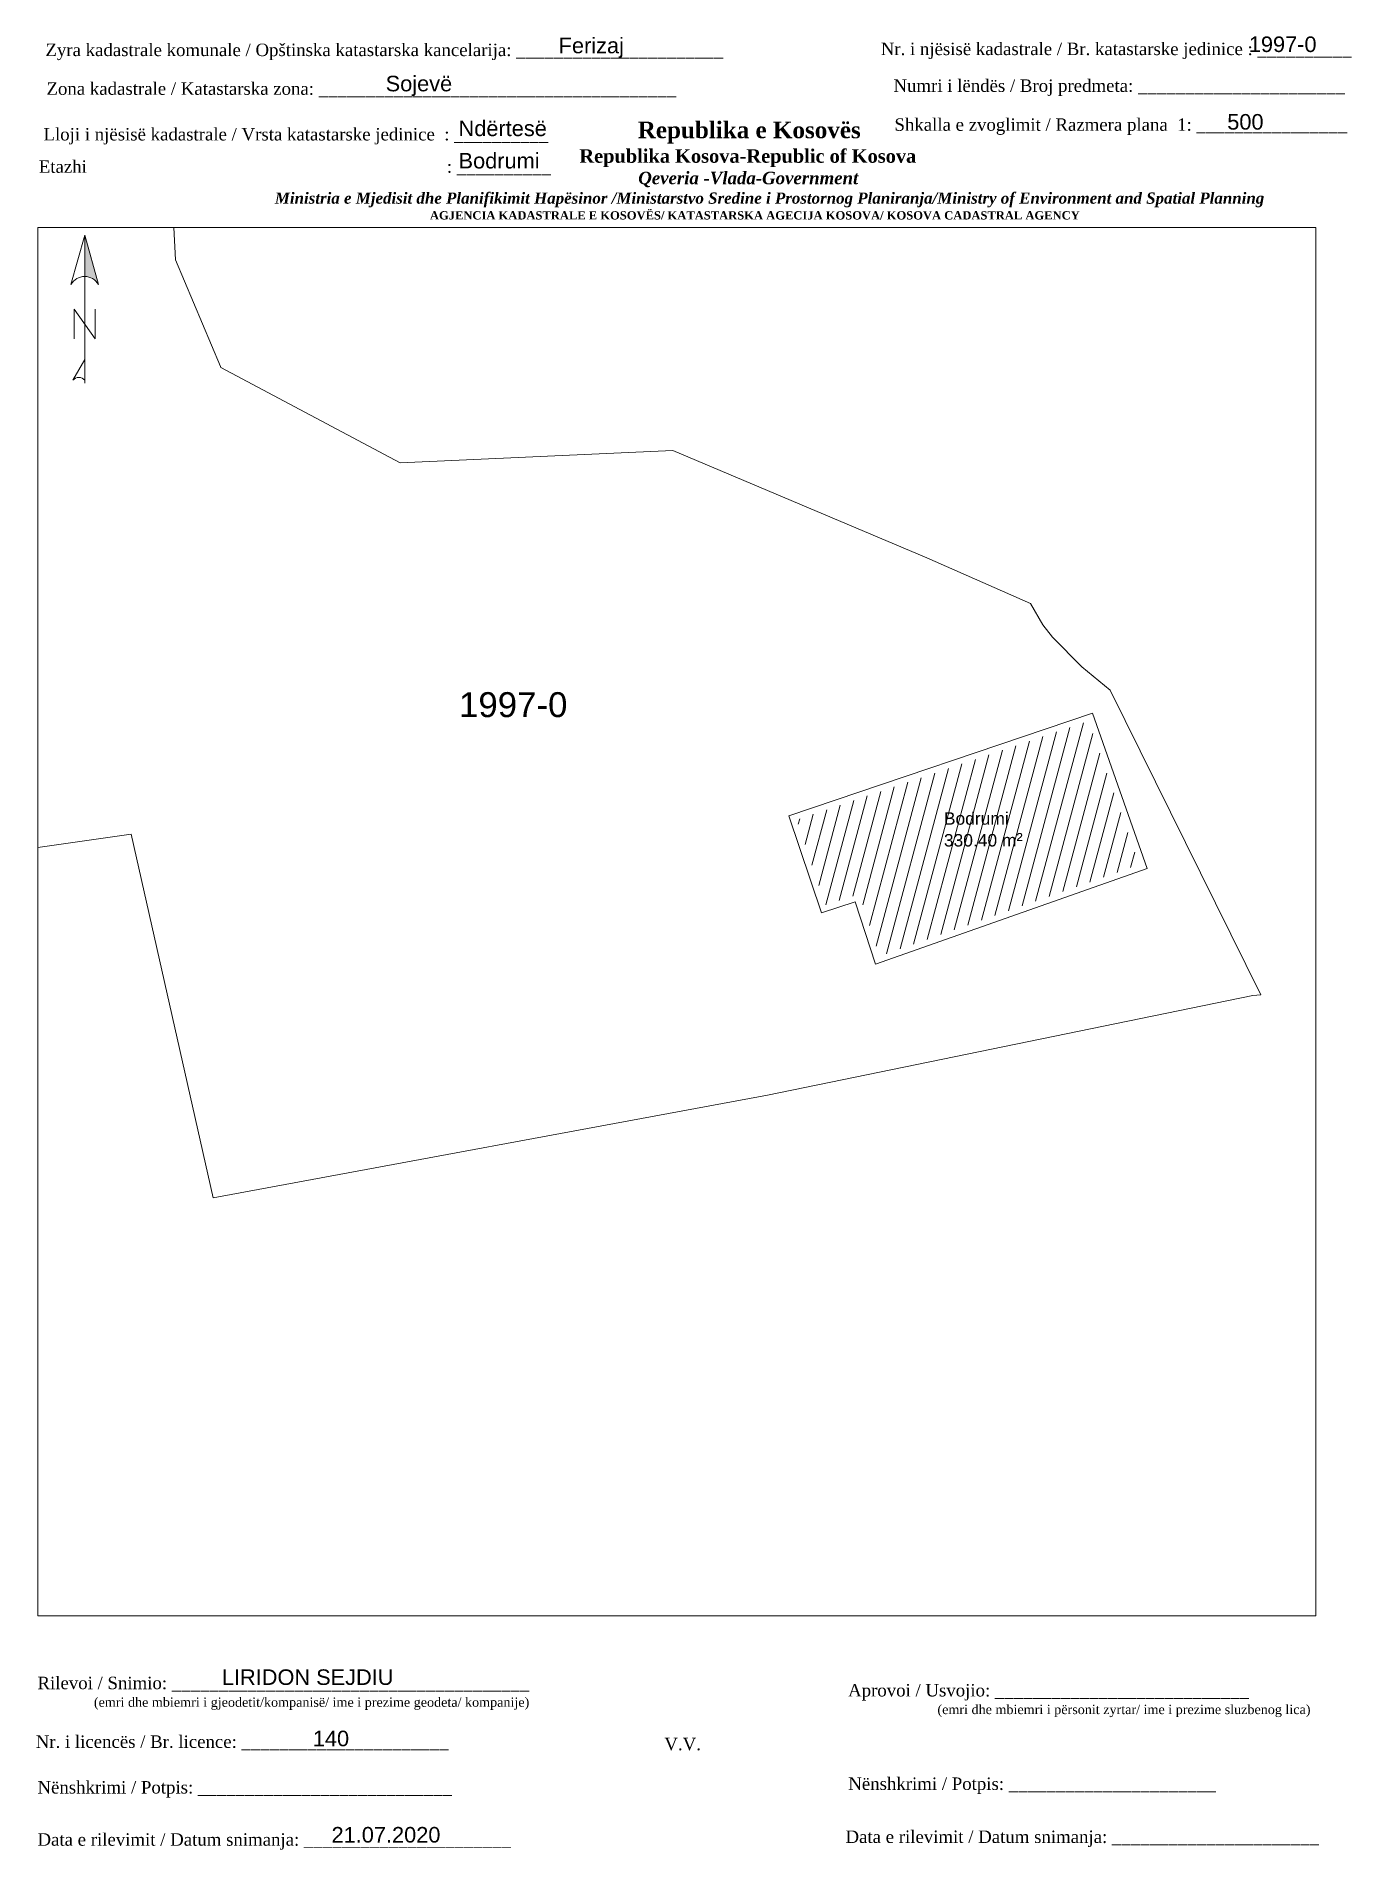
# Paper-space layout 'Bodrumi' of a CAD drawing. Header units: metres, sheet in millimetres. Extents: x 0 to 211, y 0 to 292.
# The model-space entities are those that its viewports show. They can reach past a viewport. Long polylines and large blocks are cut down to what shows.
import ezdxf

# ---------------------------------------------------------------- set-up
doc = ezdxf.new("R2010")
doc.units = ezdxf.units.M
doc.layers.get('0').update_dxf_attribs({"lineweight": 0})
for name, color, linetype, lineweight in [('bodrumi', 1, 'Continuous', 0), ('Korniza e jashtme', 7, 'Continuous', 0), ('Korniza e jashtme txt', 7, 'Continuous', 0), ('Parcela baze', 7, 'Continuous', 0)]:
    doc.layers.add(name, color=color, linetype=linetype, lineweight=lineweight)
doc.layers.add('Etazha', color=7, linetype='Continuous')
doc.layers.add('Nr Parceles Baze', color=7, linetype='Continuous')
doc.styles.get("Standard").update_dxf_attribs({"font": 'arial.ttf'})

# ---------------------------------------------------------------- blocks, each defined once
blk = doc.blocks.new('*U60')
at = {"linetype": 'ByBlock', "lineweight": -2}
blk.add_hatch(color=0, dxfattribs=at).paths.add_polyline_path([(0, 562), (0, 301, -0.269143), (87, 250)])
at = {"color": 0, "linetype": 'ByBlock', "lineweight": -2}
for points in [[(87, 250, 0.580323), (-87, 250), (0, 562), (87, 250), (0, 562), (0, 300)], [(0, -356, 0.5), (-75, -356), (0, -225)]]:
    blk.add_lwpolyline(points, format="xyb", dxfattribs=at)
for points in [[(0, -375), (0, 562)], [(-66, -94), (-66, 94), (66, -94), (66, 94)]]:
    blk.add_lwpolyline(points, dxfattribs=at)

msp = doc.modelspace()

# ---------------------------------------------------------------- hatches: boundary and pattern name
at = {"layer": 'bodrumi'}
h = msp.add_hatch(dxfattribs=at)
h.set_pattern_fill('ANSI31', color=256, scale=0.3, angle=30)
h.paths.add_polyline_path([(7517952.27, 4692681.99), (7517948.21, 4692693.52), (7517924.79, 4692685.59), (7517927.08, 4692678.75), (7517929.8, 4692679.63), (7517931.42, 4692674.64)])
h.paths.add_polyline_path([(7517936.25, 4692682.88), (7517943.12, 4692682.88), (7517943.12, 4692686.71), (7517936.25, 4692686.71)], flags=24)

# ---------------------------------------------------------------- linework, layer by layer
at = {"layer": 'bodrumi', "elevation": 611.87, "flags": 128}
msp.add_lwpolyline([(7517924.16, 4692685.9), (7517948.52, 4692694.15), (7517952.91, 4692681.68), (7517931.1, 4692674), (7517929.48, 4692679), (7517926.77, 4692678.12)], close=True, dxfattribs=at)
at = {"layer": 'Parcela baze'}
msp.add_lwpolyline([(7517944.53, 4692701.24), (7517945.31, 4692700.27), (7517947.68, 4692697.88), (7517949.94, 4692696.01), (7517962.05, 4692671.54), (7517961.39, 4692671.48), (7517922.44, 4692663.49), (7517877.94, 4692655.24), (7517871.36, 4692684.43), (7517857.73, 4692682.5), (7517842.98, 4692728.85), (7517874.27, 4692745.09), (7517874.91, 4692730.55), (7517878.53, 4692721.98), (7517878.55, 4692721.92), (7517892.94, 4692714.25), (7517914.84, 4692715.25), (7517935.22, 4692706.63), (7517943.54, 4692702.97), (7517944.53, 4692701.24)], dxfattribs=at)

# ---------------------------------------------------------------- texts
at = {"layer": 'Etazha', "insert": (7517936.6, 4692686.2), "char_height": 1, "width": 7.4367, "attachment_point": 1}
msp.add_mtext('Bodrumi\\P330.40 m{\\H1.0833x;²}', dxfattribs=at)
at = {"layer": 'Nr Parceles Baze'}
msp.add_text('1997-0', height=2, dxfattribs=at).set_placement((7517897.68, 4692693.84))

psp = doc.layouts.new('Bodrumi')

# ---------------------------------------------------------------- block references
at = {"xscale": 0.0254, "yscale": 0.0254, "zscale": 0.0254}
psp.add_blockref('*U60', (7.95, 245.33), dxfattribs=at)

# ---------------------------------------------------------------- texts
at = {"layer": 'Korniza e jashtme txt'}
for s, insert, char_height, width, attachment_point in [('Ferizaj', (84.04, 291.31), 2.5, 19.3474, 1), ('1997-0', (194.84, 291.51), 2.5, 23.5616, 1), ('{\\fTimes New Roman|b0|i0|c0|p18; Zyra kadastrale komunale / Opštinska katastarska kancelarija: ______________________}', (0.89, 290.36), 2, 114.6874, 1), ('{\\fTimes New Roman|b0|i0|c0|p18;Nr. i njësisë kadastrale / Br. katastarske jedinice : __________}', (135.75, 290.52), 2, 98.5379, 1), ('{\\fTimes New Roman|b0|i0|c0|p18; Zona kadastrale / Katastarska zona: ______________________________________}', (1.06, 284.14), 2, 101.8807, 1), ('Sojevë', (56.27, 285.2), 2.5, 40.037, 1), ('{\\fTimes New Roman|b0|i0|c0|p18; Numri i lëndës / Broj predmeta: ______________________}', (137.03, 284.61), 2, 83.344, 1), ('{\\fTimes New Roman|b0|i0|c0|p18; Lloji i njësisë kadastrale / Vrsta katastarske jedinice  : __________ }', (0.58, 276.81), 2, 108.0893, 1), ('\\pi77.297;{\\fBook Antiqua|b1|i0|c0|p18;\\H1.333x;Republika e Kosovës\\fTimes New Roman|b1|i0|c0|p18;\\P\\pi67.927;\\fBook Antiqua|b1|i0|c0|p18;\\H0.8125x;Republika Kosova-Republic of Kosova\\fTimes New Roman|b1|i0|c0|p18;\\P\\pi77.378;\\fBook Antiqua|b1|i1|c0|p18;\\H0.9233x;Qeveria -Vlada-Government \\P\\pi13.032,l6,t23.033;\\fTimes New Roman|b1|i1|c0|p18;\\H0.9x;Ministria e Mjedisit dhe Planifikimit Hapësinor /Ministarstvo Sredine i Prostornog Planiranja/Ministry of Environment and Spatial Planning\\P\\pi43.931,l0,tz;\\fBook Antiqua|b1|i0|c0|p18;\\H0.7406x;AGJENCIA KADASTRALE E KOSOVËS/ KATASTARSKA AGECIJA KOSOVA/ KOSOVA CADASTRAL AGENCY}', (19.44, 277.84), 2, 191.8237, 1), ('Ndërtesë', (67.97, 278.01), 2.5, 14.2476, 1), ('{\\fTimes New Roman|b0|i0|c0|p18; Shkalla e zvoglimit / Razmera plana  1: ________________}', (137.2, 278.36), 2, 98.5379, 1), ('500', (191.38, 279.05), 2.5, 19.3474, 1), ('{\\fTimes New Roman|b0|i0|c0|p18;Etazhi^I^I^I^I^I^I^I^I  : __________ }', (0.58, 271.62), 2, 108.0893, 1), ('Bodrumi', (67.97, 272.81), 2.5, 14.2476, 1), ('LIRIDON SEJDIU', (29.97, 29.26), 2.5, 35.1364, 1), ('{\\fTimes New Roman|b0|i0|c0|p18; Rilevoi / Snimio: ______________________________________\\P             \\H0.75x;(emri dhe mbiemri i gjeodetit/kompanisë/ ime i prezime geodeta/ kompanije)}', (-0.39, 28.08), 2, 87.3883, 1), ('{\\fTimes New Roman|b0|i0|c0|p18; Aprovoi / Usvojio: ___________________________\\P                    \\H0.75x;(emri dhe mbiemri i përsonit zyrtar/ ime i prezime sluzbenog lica)}', (129.75, 26.91), 2, 83.344, 1), ('{\\fTimes New Roman|b0|i0|c0|p18; Nr. i licencës / Br. licence: ______________________\\P                                }', (-0.67, 18.65), 2, 83.344, 1), ('140', (44.57, 19.41), 2.5, 5.2174, 1), ('{\\fTimes New Roman|b0|i0|c0|p18;V.V.                                 }', (101.01, 18.27), 2, 9.4297, 1), ('{\\fTimes New Roman|b0|i0|c0|p18; Nënshkrimi / Potpis: ______________________\\P                                 }', (189.53, 11.9), 2, 83.344, 3), ('{\\fTimes New Roman|b0|i0|c0|p18; Nënshkrimi / Potpis: ___________________________\\P                                 }', (-0.39, 11.32), 2, 83.344, 1), ('{\\fTimes New Roman|b0|i0|c0|p18; Data e rilevimit / Datum snimanja: ______________________\\P                                 }', (-0.39, 2.94), 2, 83.344, 1), ('21.07.2020', (47.58, 3.95), 2.5, 19.3474, 1), ('{\\fTimes New Roman|b0|i0|c0|p18; Data e rilevimit / Datum snimanja: ______________________\\P                                 }', (206.1, 3.38), 2, 83.344, 3)]:
    psp.add_mtext(s, dxfattribs=dict(at, insert=insert, char_height=char_height, width=width, attachment_point=attachment_point))

# ---------------------------------------------------------------- viewports
at = {"layer": 'Korniza e jashtme', "view_target_point": (7499131.1, 4689980.52), "view_twist_angle": 360}
psp.add_viewport(center=(103.03, 149.32), size=(205.19, 222.973), view_center_point=(18784.07, 2696.88), view_height=111.486, dxfattribs=at)

doc.saveas('drawing.dxf')
